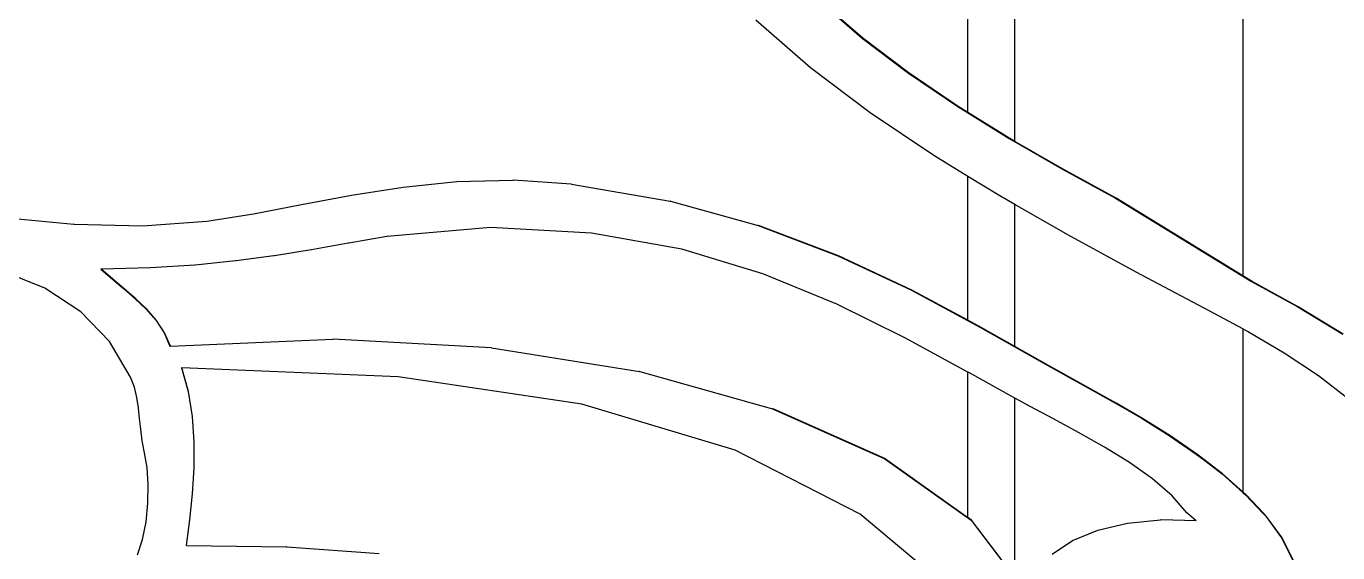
# Model space of a CAD drawing. Header units: inches. Extents: x 3672 to 10975, y -27382 to -746.
# Drawn here: x 4166.41 to 4180.51, y -26763.22 to -26757.56 of the extents above; entities that cross this region are included whole.
import ezdxf

# ---------------------------------------------------------------- set-up
doc = ezdxf.new("R2010")
doc.units = ezdxf.units.IN
doc.header["$LTSCALE"] = 17
doc.header["$MEASUREMENT"] = 0
doc.layers.add('25 BOT BAR', color=12, linetype='Continuous', lineweight=25)

# ---------------------------------------------------------------- blocks, each defined once
blk = doc.blocks.new('A$C99292ed1')
for p, q in [((105.029, 19.658), (105.029, 28.515)), ((104.521, 20.047), (104.521, 28.379)), ((107.478, 23.249), (107.478, 17.854)), ((102.928, 21.544), (103.387, 21.046)), ((103.392, 21.046), (102.932, 21.544)), ((102.832, 20.648), (102.244, 21.288)), ((103.392, 21.046), (103.387, 21.046)), ((103.387, 21.046), (103.885, 20.574)), ((103.89, 20.574), (103.392, 21.046)), ((103.473, 20.043), (102.832, 20.648)), ((103.885, 20.574), (104.415, 20.126)), ((103.89, 20.574), (103.885, 20.574)), ((104.419, 20.126), (103.89, 20.574)), ((104.155, 19.47), (103.473, 20.043)), ((104.419, 20.126), (104.415, 20.126)), ((104.415, 20.126), (104.967, 19.699)), ((104.521, 20.047), (104.419, 20.126)), ((104.972, 19.699), (104.521, 20.047)), ((104.967, 19.699), (105.534, 19.29)), ((104.972, 19.699), (104.967, 19.699)), ((105.029, 19.658), (104.972, 19.699)), ((105.539, 19.29), (105.029, 19.658)), ((104.521, 19.189), (104.155, 19.47)), ((104.521, 17.256), (104.521, 19.189)), ((104.867, 18.925), (104.521, 19.189)), ((105.539, 19.29), (105.534, 19.29)), ((105.534, 19.29), (106.11, 18.898)), ((106.115, 18.898), (105.539, 19.29)), ((97.894, 18.935), (98.45, 19.045)), ((98.45, 19.045), (99.029, 19.119)), ((99.029, 19.119), (99.631, 19.138)), ((99.631, 19.138), (99.632, 19.138)), ((99.636, 19.138), (99.632, 19.138)), ((100.258, 19.084), (99.636, 19.138)), ((100.262, 19.084), (100.258, 19.084)), ((100.262, 19.084), (101.32, 18.856)), ((97.357, 18.81), (97.894, 18.935)), ((105.029, 18.809), (104.867, 18.925)), ((106.11, 18.898), (107.573, 17.778)), ((106.115, 18.898), (106.11, 18.898)), ((107.478, 17.854), (106.115, 18.898)), ((96.84, 18.687), (97.357, 18.81)), ((101.325, 18.856), (101.32, 18.856)), ((101.325, 18.856), (102.268, 18.529)), ((105.029, 16.902), (105.029, 18.809)), ((105.597, 18.403), (105.029, 18.809)), ((94.159, 18.638), (94.909, 18.547)), ((96.34, 18.587), (96.84, 18.687)), ((94.914, 18.547), (94.909, 18.547)), ((94.914, 18.547), (95.649, 18.524)), ((95.649, 18.524), (96.34, 18.587)), ((99.39, 18.504), (98.279, 18.379)), ((100.475, 18.427), (99.39, 18.504)), ((102.268, 18.529), (103.125, 18.123)), ((102.273, 18.529), (102.268, 18.529)), ((103.13, 18.123), (102.273, 18.529)), ((98.274, 18.379), (97.865, 18.291)), ((98.279, 18.379), (98.274, 18.379)), ((101.446, 18.209), (100.475, 18.427)), ((106.333, 17.902), (105.597, 18.403)), ((97.46, 18.204), (97.066, 18.123)), ((97.465, 18.204), (97.46, 18.204)), ((97.86, 18.291), (97.465, 18.204)), ((97.865, 18.291), (97.86, 18.291)), ((102.319, 17.881), (101.446, 18.209)), ((96.649, 18.052), (96.215, 17.996)), ((96.654, 18.052), (96.649, 18.052)), ((97.061, 18.123), (96.654, 18.052)), ((97.066, 18.123), (97.061, 18.123)), ((103.125, 18.123), (103.915, 17.66)), ((103.13, 18.123), (103.125, 18.123)), ((103.919, 17.66), (103.13, 18.123)), ((94.598, 17.686), (94.119, 17.927)), ((95.199, 17.944), (95.321, 17.812)), ((95.204, 17.944), (95.199, 17.944)), ((95.731, 17.958), (95.204, 17.944)), ((95.326, 17.812), (95.204, 17.944)), ((95.736, 17.958), (95.731, 17.958)), ((96.21, 17.996), (95.736, 17.958)), ((96.215, 17.996), (96.21, 17.996)), ((95.321, 17.812), (95.447, 17.68)), ((95.326, 17.812), (95.321, 17.812)), ((95.452, 17.68), (95.326, 17.812)), ((103.113, 17.474), (102.319, 17.881)), ((107.125, 17.38), (106.333, 17.902)), ((107.578, 17.778), (107.478, 17.854)), ((107.578, 17.778), (107.573, 17.778)), ((107.573, 17.778), (108.069, 17.435)), ((108.074, 17.435), (107.578, 17.778)), ((94.987, 17.368), (94.598, 17.686)), ((95.447, 17.68), (95.571, 17.545)), ((95.452, 17.68), (95.447, 17.68)), ((95.576, 17.545), (95.452, 17.68)), ((103.915, 17.66), (104.659, 17.16)), ((103.919, 17.66), (103.915, 17.66)), ((104.521, 17.256), (103.919, 17.66)), ((95.571, 17.545), (95.689, 17.403)), ((95.576, 17.545), (95.571, 17.545)), ((95.694, 17.403), (95.576, 17.545)), ((95.294, 16.971), (94.987, 17.368)), ((95.689, 17.403), (95.794, 17.252)), ((95.694, 17.403), (95.689, 17.403)), ((95.799, 17.252), (95.694, 17.403)), ((103.844, 17.021), (103.113, 17.474)), ((107.478, 17.139), (107.125, 17.38)), ((108.074, 17.435), (108.069, 17.435)), ((108.069, 17.435), (108.552, 17.067)), ((108.556, 17.067), (108.074, 17.435)), ((95.794, 17.252), (95.88, 17.087)), ((95.799, 17.252), (95.794, 17.252)), ((95.885, 17.087), (95.799, 17.252)), ((104.664, 17.16), (104.521, 17.256)), ((95.88, 17.087), (95.943, 16.907)), ((95.885, 17.087), (95.88, 17.087)), ((95.948, 16.907), (95.885, 17.087)), ((104.659, 17.16), (105.383, 16.647)), ((104.664, 17.16), (104.659, 17.16)), ((105.029, 16.902), (104.664, 17.16)), ((107.478, 17.139), (107.478, 14.949)), ((107.529, 17.104), (107.478, 17.139)), ((107.923, 16.814), (107.529, 17.104)), ((95.521, 16.492), (95.294, 16.971)), ((95.948, 16.907), (97.694, 17.003)), ((97.694, 17.003), (97.696, 17.003)), ((97.699, 17.003), (97.696, 17.003)), ((99.397, 16.884), (97.699, 17.003)), ((104.521, 16.558), (103.844, 17.021)), ((95.943, 16.907), (95.948, 16.907)), ((99.402, 16.884), (99.397, 16.884)), ((99.402, 16.884), (100.993, 16.566)), ((105.388, 16.647), (105.029, 16.902)), ((108.293, 16.51), (107.923, 16.814)), ((105.383, 16.647), (106.11, 16.14)), ((105.388, 16.647), (105.383, 16.647)), ((106.115, 16.14), (105.388, 16.647)), ((96.067, 16.617), (96.138, 16.297)), ((96.072, 16.616), (96.067, 16.617)), ((96.143, 16.297), (96.072, 16.616)), ((98.396, 16.496), (96.072, 16.616)), ((100.997, 16.566), (100.993, 16.566)), ((100.997, 16.566), (102.423, 16.064)), ((104.521, 14.606), (104.521, 16.558)), ((104.532, 16.552), (104.521, 16.558)), ((105.029, 16.21), (104.532, 16.552)), ((108.627, 16.189), (108.293, 16.51)), ((95.563, 16.355), (95.521, 16.492)), ((100.373, 16.127), (98.396, 16.496)), ((95.589, 16.217), (95.563, 16.355)), ((95.606, 16.079), (95.589, 16.217)), ((96.143, 16.297), (96.138, 16.297)), ((96.138, 16.297), (96.181, 15.964)), ((96.186, 15.964), (96.143, 16.297)), ((95.617, 15.937), (95.606, 16.079)), ((102.022, 15.511), (100.373, 16.127)), ((105.029, 13.803), (105.029, 16.21)), ((105.192, 16.098), (105.029, 16.21)), ((105.442, 15.932), (105.192, 16.098)), ((106.11, 16.14), (106.395, 15.937)), ((106.115, 16.14), (106.11, 16.14)), ((106.399, 15.937), (106.115, 16.14)), ((95.629, 15.791), (95.617, 15.937)), ((96.186, 15.964), (96.181, 15.964)), ((96.181, 15.964), (96.2, 15.622)), ((96.205, 15.622), (96.186, 15.964)), ((102.423, 16.064), (103.63, 15.394)), ((102.428, 16.064), (102.423, 16.064)), ((103.635, 15.394), (102.428, 16.064)), ((106.395, 15.937), (106.688, 15.709)), ((106.399, 15.937), (106.395, 15.937)), ((106.693, 15.709), (106.399, 15.937)), ((105.713, 15.75), (105.442, 15.932)), ((95.645, 15.638), (95.629, 15.791)), ((105.99, 15.553), (105.713, 15.75)), ((106.688, 15.709), (106.978, 15.458)), ((106.693, 15.709), (106.688, 15.709)), ((106.983, 15.458), (106.693, 15.709)), ((95.67, 15.476), (95.645, 15.638)), ((96.2, 15.622), (96.199, 15.37)), ((96.205, 15.622), (96.2, 15.622)), ((96.204, 15.37), (96.205, 15.622)), ((106.26, 15.344), (105.99, 15.553)), ((95.697, 15.279), (95.67, 15.476)), ((96.199, 15.37), (96.204, 15.37)), ((96.199, 15.37), (96.199, 15.273)), ((96.204, 15.273), (96.204, 15.37)), ((103.366, 14.649), (102.022, 15.511)), ((103.635, 15.394), (103.63, 15.394)), ((103.63, 15.394), (104.556, 14.57)), ((103.635, 15.394), (104.521, 14.606)), ((106.983, 15.458), (106.978, 15.458)), ((106.978, 15.458), (107.069, 15.37)), ((107.074, 15.37), (106.983, 15.458)), ((107.069, 15.37), (107.074, 15.37)), ((107.069, 15.37), (107.255, 15.191)), ((107.26, 15.191), (107.074, 15.37)), ((95.709, 15.048), (95.697, 15.279)), ((96.199, 15.273), (96.182, 14.923)), ((96.187, 14.923), (96.204, 15.273)), ((96.204, 15.273), (96.199, 15.273)), ((106.507, 15.125), (106.26, 15.344)), ((106.718, 14.899), (106.507, 15.125)), ((107.26, 15.191), (107.255, 15.191)), ((107.255, 15.191), (107.478, 14.944)), ((107.478, 14.949), (107.26, 15.191)), ((95.706, 14.8), (95.709, 15.048)), ((107.478, 14.949), (107.478, 14.944)), ((107.513, 14.911), (107.478, 14.949)), ((96.182, 14.923), (96.153, 14.574)), ((96.158, 14.574), (96.187, 14.923)), ((96.187, 14.923), (96.182, 14.923)), ((106.878, 14.667), (106.718, 14.899)), ((107.478, 14.944), (107.508, 14.911)), ((107.513, 14.911), (107.508, 14.911)), ((107.508, 14.911), (107.696, 14.662)), ((107.7, 14.663), (107.513, 14.911)), ((95.686, 14.549), (95.706, 14.8)), ((106.978, 14.563), (106.878, 14.667)), ((95.65, 14.312), (95.686, 14.549)), ((96.153, 14.574), (96.116, 14.232)), ((96.121, 14.232), (96.158, 14.574)), ((96.158, 14.574), (96.153, 14.574)), ((104.426, 13.543), (103.366, 14.649)), ((104.561, 14.57), (104.521, 14.606)), ((104.561, 14.57), (104.556, 14.57)), ((104.556, 14.57), (105.029, 13.796)), ((105.029, 13.803), (104.561, 14.57)), ((105.921, 14.436), (106.239, 14.529)), ((106.239, 14.529), (106.595, 14.573)), ((106.6, 14.573), (106.595, 14.573)), ((106.978, 14.563), (106.6, 14.573)), ((107.696, 14.662), (107.7, 14.663)), ((107.696, 14.662), (107.725, 14.624)), ((107.729, 14.624), (107.7, 14.663)), ((107.725, 14.624), (107.895, 14.335)), ((107.729, 14.624), (107.725, 14.624)), ((107.9, 14.335), (107.729, 14.624)), ((105.647, 14.296), (105.921, 14.436)), ((95.595, 14.105), (95.65, 14.312)), ((105.429, 14.113), (105.647, 14.296)), ((107.895, 14.335), (108.031, 13.997)), ((107.9, 14.335), (107.895, 14.335)), ((108.035, 13.997), (107.9, 14.335)), ((96.121, 14.232), (96.116, 14.232)), ((96.121, 14.232), (97.195, 14.211)), ((97.2, 14.211), (97.195, 14.211)), ((97.2, 14.211), (98.194, 14.124))]:
    blk.add_line(p, q)

msp = doc.modelspace()

# ---------------------------------------------------------------- block references
at = {"layer": '25 BOT BAR', "yscale": 0.8}
msp.add_blockref('A$C99292ed1', (4072.01, -26774.524), dxfattribs=at)

doc.saveas('drawing.dxf')
